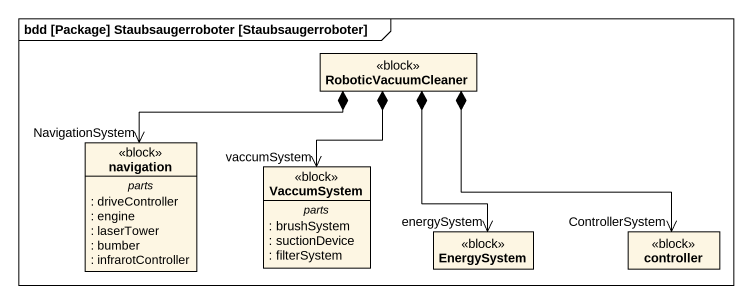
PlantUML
@startuml
mainframe bdd [Package] Staubsaugerroboter [Staubsaugerroboter]
hide circle
hide empty members
class RoboticVacuumCleaner <<block>>
class navigation <<block>> {
  -- parts --
  : driveController
  : engine
  : laserTower
  : bumber
  : infrarotController
}
class VaccumSystem <<block>> {
  -- parts --
  : brushSystem
  : suctionDevice
  : filterSystem
}
class EnergySystem <<block>>
class controller <<block>>
RoboticVacuumCleaner *-left-> "NavigationSystem" navigation
RoboticVacuumCleaner *--> "vaccumSystem" VaccumSystem
RoboticVacuumCleaner *--> "energySystem" EnergySystem
RoboticVacuumCleaner *--> "ControllerSystem" controller
@enduml
